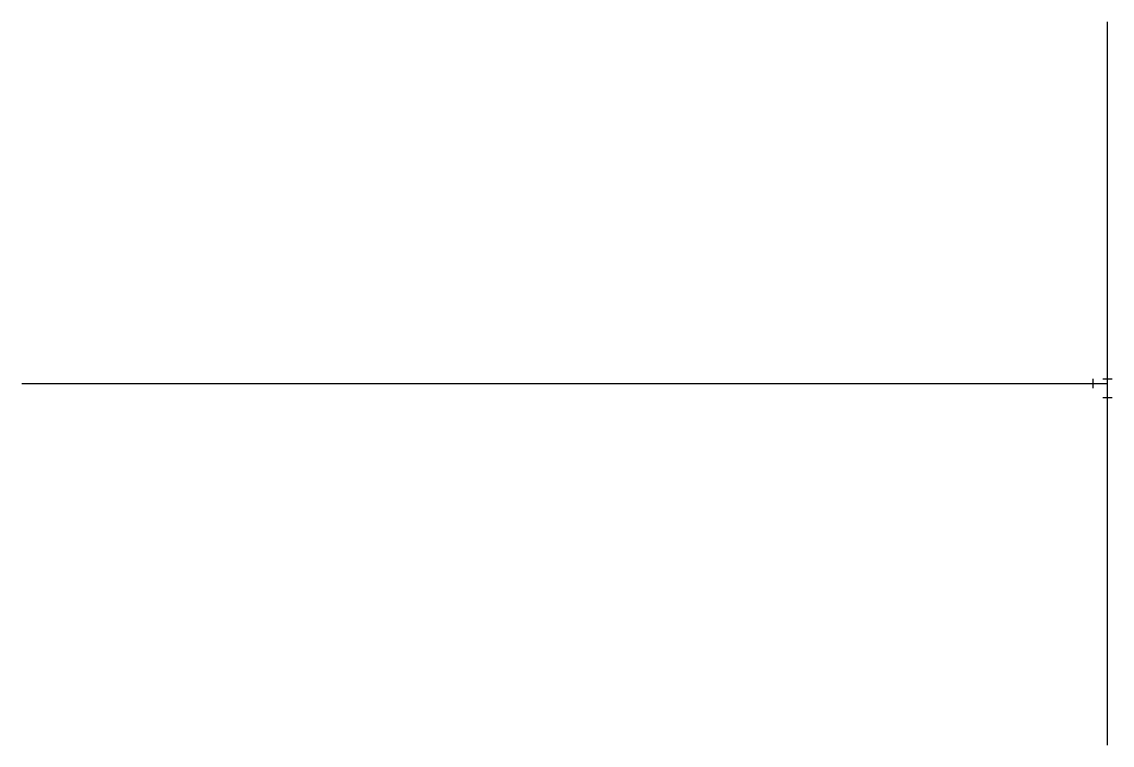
# Model space of a CAD drawing. Units: millimetres at full size, sheet at 1:100. Extents: x -15551 to 2896, y -9612 to 2633.
import ezdxf

# ---------------------------------------------------------------- set-up
doc = ezdxf.new("R2010")
doc.units = ezdxf.units.MM
doc.header["$LTSCALE"] = 100
doc.layers.add('0-0', color=7, linetype='Continuous')

msp = doc.modelspace()

# ---------------------------------------------------------------- linework, layer by layer
at = {"layer": '0-0'}
for p, q in [((2816.3, -9612.2), (2816.3, 2632.7)), ((-15551, -3489.8), (2816.3, -3489.8)), ((2576.3, -3569.8), (2576.3, -3409.8)), ((2737.1, -3410.6), (2895.5, -3410.6)), ((2737.1, -3727.4), (2895.5, -3727.4))]:
    msp.add_line(p, q, dxfattribs=at)

doc.saveas('drawing.dxf')
